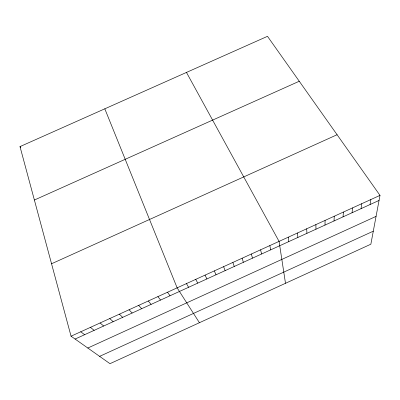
<?xml version="1.0" encoding="UTF-8"?>
<svg xmlns="http://www.w3.org/2000/svg" width="400" height="400" viewBox="0 0 400 400"><rect width="100%" height="100%" fill="white"/><g stroke="black" fill="none" stroke-linecap="round" stroke-linejoin="round"><path stroke-width="0.6" d="M324.995 225.09L325.07 220.415M334.025 220.975L334.245 216.235M343.045 216.86L343.41 212.055M352.06 212.75L352.57 207.88M361.065 208.645L361.72 203.71M370.06 204.54L370.865 199.54M380 195.38L370.855 244.205L109.985 363.675L71.05 336.195L20 146.6L267.49 36.325L380 195.38L71.05 336.195M75.095 339.05L379.05 200.44M87.82 348.03L376.065 216.38M99.62 356.36L373.295 231.185M51.545 263.76L337.1 134.725M34.385 200.03L299.27 81.245M80.74 331.775L84.625 334.7M90.42 327.365L94.145 330.36M100.09 322.955L103.66 326.025M109.75 318.555L113.165 321.69M119.405 314.155L122.66 317.36M129.05 309.76L132.145 313.035M138.685 305.365L141.62 308.71M20 146.6L20.78 147.55M148.31 300.98L151.09 304.395M157.925 296.595L160.55 300.08M167.535 292.215L170.005 295.77M199.42 322.715L177.135 287.84L104.81 108.81M186.44 283.6L188.605 287.285M186.47 72.425L279.065 241.38L285.495 283.3M195.74 279.36L197.755 283.115M205.035 275.125L206.895 278.945M214.315 270.895L216.025 274.78M223.59 266.665L225.15 270.62M232.855 262.445L234.27 266.465M242.115 258.225L243.38 262.31M251.365 254.005L252.48 258.16M260.605 249.795L261.57 254.015M269.84 245.585L270.655 249.87M288.285 237.18L288.8 241.595M297.49 232.985L297.86 237.465M306.69 228.79L306.915 233.335M315.885 224.6L315.96 229.21"/></g></svg>
